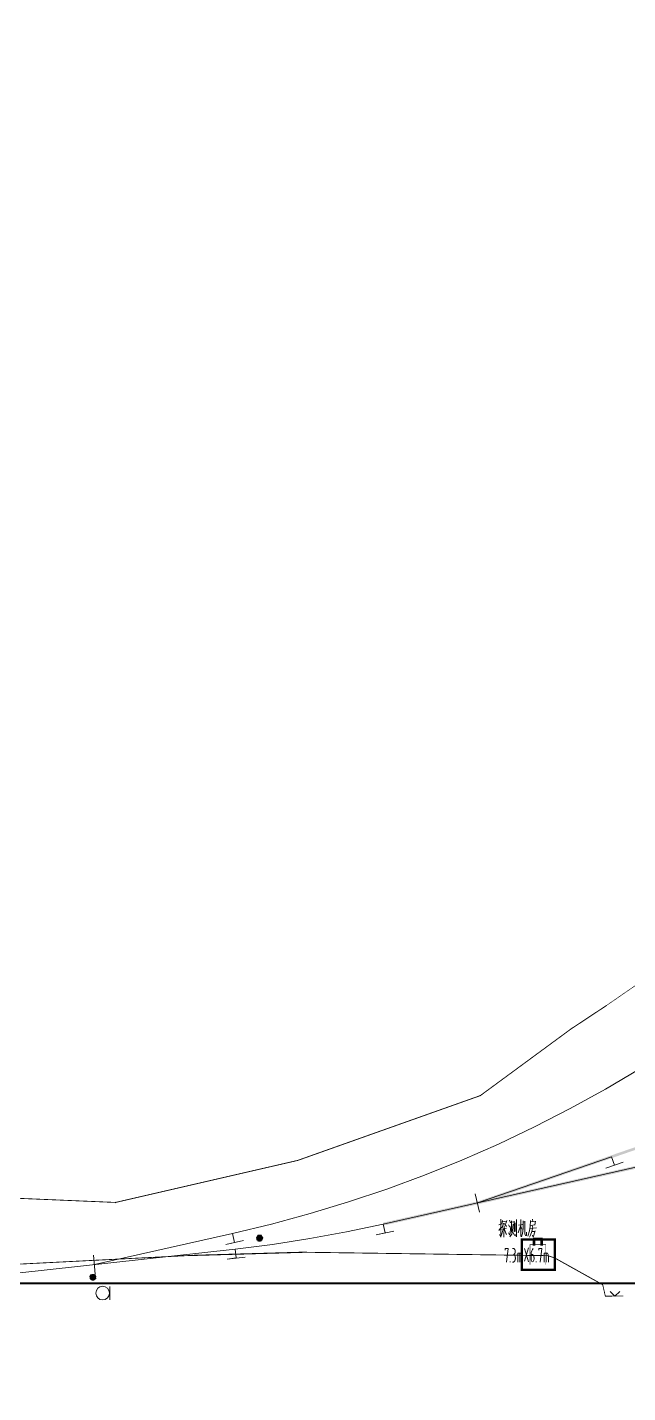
# Model space of a CAD drawing. Header units: millimetres. Extents: x 2315 to 4619, y 1334 to 1897.
# Drawn here: x 3097 to 3229.7, y 1439.2 to 1740.8 of the extents above; entities that cross this region are included whole.
import ezdxf

# ---------------------------------------------------------------- set-up
doc = ezdxf.new("R2010")
doc.units = ezdxf.units.MM
for name, color, linetype, true_color in [('PDF_0-新增征地', 7, 'Continuous', 0x00a5dd), ('PDF_P-地面', 9, 'Continuous', 0x808080), ('PDF_房建专业布置图', 9, 'Continuous', 0x808080), ('PDF_改建涵洞', 9, 'Continuous', 0x808080), ('PDF_转运站初步方案', 7, 'Continuous', 0x00b85c)]:
    doc.layers.add(name, color=color, linetype=linetype, true_color=true_color)

msp = doc.modelspace()

# ---------------------------------------------------------------- hatches: boundary and pattern name
at = {"layer": 'PDF_转运站初步方案', "true_color": 0x00a5dd, "transparency": 33554559}
h = msp.add_hatch(color=142, dxfattribs=at)
h.paths.add_polyline_path([(3201.92, 1482.62), (3237.86, 1495.03), (3237.68, 1495.58), (3196.64, 1481.44), (3175.62, 1476.71), (3175.74, 1476.1), (3277.81, 1499.06), (3277.68, 1499.67)])
h.paths.add_polyline_path([(3232.42, 1491.67), (3231.93, 1491.67), (3231.87, 1491.61), (3231.81, 1491.61), (3231.69, 1491.49), (3231.63, 1491.49), (3231.45, 1491.12), (3231.45, 1490.69), (3231.51, 1490.57), (3231.81, 1490.27), (3231.87, 1490.27), (3231.93, 1490.2), (3232.42, 1490.2), (3232.48, 1490.27), (3232.54, 1490.27), (3232.73, 1490.45), (3232.79, 1490.57), (3232.85, 1490.57), (3232.85, 1490.69), (3232.91, 1490.69), (3232.91, 1491.12), (3232.73, 1491.49), (3232.67, 1491.49), (3232.54, 1491.61), (3232.48, 1491.61)])
for points in [[(3148.5, 1474.02), (3148.31, 1474.08), (3148.25, 1474.02), (3148.07, 1474.02), (3147.95, 1473.96), (3147.76, 1473.77), (3147.76, 1473.71), (3147.64, 1473.59), (3147.64, 1473.47), (3147.58, 1473.35), (3147.64, 1473.22), (3147.64, 1473.04), (3147.7, 1472.92), (3147.89, 1472.74), (3148.01, 1472.67), (3148.01, 1472.61), (3148.13, 1472.61), (3148.25, 1472.55), (3148.44, 1472.55), (3148.56, 1472.61), (3148.68, 1472.61), (3148.8, 1472.74), (3148.92, 1472.8), (3148.92, 1472.86), (3148.99, 1472.92), (3149.05, 1473.04), (3149.05, 1473.1), (3149.11, 1473.16), (3149.11, 1473.53), (3149.05, 1473.59), (3149.05, 1473.65), (3148.99, 1473.71), (3148.99, 1473.77), (3148.86, 1473.84), (3148.74, 1473.96), (3148.62, 1474.02)], [(3111.79, 1465.41), (3111.24, 1465.41), (3111.18, 1465.34), (3111.12, 1465.34), (3110.87, 1465.1), (3110.75, 1464.86), (3110.75, 1464.55), (3110.93, 1464.18), (3111.12, 1464), (3111.18, 1464), (3111.3, 1463.94), (3111.73, 1463.94), (3111.97, 1464.06), (3111.97, 1464.12), (3112.03, 1464.18), (3112.09, 1464.18), (3112.22, 1464.43), (3112.22, 1464.67), (3112.28, 1464.73), (3112.03, 1465.22), (3111.91, 1465.28), (3111.91, 1465.34), (3111.79, 1465.34)]]:
    msp.add_hatch(color=142, dxfattribs=at).paths.add_polyline_path(points)

# ---------------------------------------------------------------- linework, layer by layer
at = {"layer": 'PDF_0-新增征地', "lineweight": 0}
for points in [[(3599.21, 1894.5, 0.215, 0.215, 0), (3559.02, 1852.08, 0.218, 0.218, 0), (3539.02, 1830.37, 0.173, 0.173, 0), (3523.17, 1814.73, 0.172, 0.172, 0), (3459.03, 1760, 0.215, 0.215, 0), (3439, 1739.14, 0.165, 0.165, 0), (3419.03, 1729.18, 0.218, 0.218, 0), (3379.02, 1709.64, 0.191, 0.191, 0), (3359.01, 1699.38, 0.192, 0.192, 0), (3318.64, 1680.26, 0.197, 0.197, 0), (3277.29, 1656.65, 0.244, 0.244, 0), (3277.99, 1569.27, 0.155, 0.155, 0), (3257.68, 1547.25, 0.135, 0.135, 0), (3225.06, 1524.72, 0.22, 0.22, 0), (3217.15, 1519.49, 0.207, 0.207, 0), (3197.15, 1504.8, 0.193, 0.193, 0), (3156.77, 1490.48, 0.193, 0.193, 0), (3136.62, 1485.84, 0.193, 0.193, 0), (3116.52, 1481.2, 0, 0, 0)], [(3116.49, 1481.2, 0.183, 0.183, 0), (3054.55, 1483.82, 0.195, 0.195, 0)], [(3086.87, 1467.15, 0.183, 0.183, 0), (3132.68, 1469.47, 0.244, 0.244, 0), (3158.15, 1470.2, 0.196, 0.196, 0), (3212.02, 1469.44, 0.186, 0.186, 0), (3213.52, 1468.98, 0.204, 0.204, 0), (3224.21, 1463.02, 0.178, 0.178, 0), (3224.79, 1460.49, 0.183, 0.183, 0), (3228.79, 1460.55, 0, 0, 0), (3229.09, 1463.12, 0, 0, 0), (3230.62, 1463.36, 0, 0, 0), (3239.23, 1470.99, 0, 0, 0), (3272.61, 1471.24, 0.183, 0.183, 0), (3304.32, 1471.79, 0.244, 0.244, 0), (3327.4, 1472.43, 0.186, 0.186, 0), (3393.04, 1475.58, 0.183, 0.183, 0), (3422.87, 1477.59, 0.244, 0.244, 0), (3462.94, 1480.43, 0.231, 0.231, 0)]]:
    msp.add_lwpolyline(points, format="xyseb", dxfattribs=at)
for points in [[(3197.24, 1504.74), (3197.06, 1504.86)], [(3116.55, 1481.29), (3116.43, 1481.1)]]:
    msp.add_lwpolyline(points, dxfattribs=at)
at = {"layer": 'PDF_0-新增征地', "lineweight": 25}
msp.add_lwpolyline([(3116.49, 1481.23), (3116.49, 1481.23)], dxfattribs=at)
at = {"layer": 'PDF_P-地面', "lineweight": 25}
for points in [[(3210.92, 1471.7), (3210.92, 1473.22), (3208.85, 1473.22), (3208.85, 1471.7)], [(3210.62, 1471.7), (3210.62, 1472.92), (3209.15, 1472.92), (3209.15, 1471.7)]]:
    msp.add_lwpolyline(points, dxfattribs=at)
at = {"layer": 'PDF_房建专业布置图', "lineweight": 0}
msp.add_lwpolyline([(3211.62, 1471.88, 0.0611, 0.0611, 0), (3211.62, 1467.45, 0.0611, 0.0611, 0), (3208.11, 1467.45, 0.122, 0.122, 0), (3208.11, 1471.88, 0.122, 0.122, 0)], format="xyseb", close=True, dxfattribs=at)
at = {"layer": 'PDF_改建涵洞', "lineweight": 25}
msp.add_lwpolyline([(3225.83, 1461.56), (3226.86, 1460.52), (3227.96, 1461.56)], dxfattribs=at)
at = {"layer": 'PDF_转运站初步方案', "color": 142, "lineweight": 18, "true_color": 0x00a5dd}
for points in [[(3327.28, 1578.22), (3330.58, 1580.48), (3328.93, 1579.32), (3330.09, 1577.67), (3247.33, 1520.38), (3239.94, 1515.43), (3232.42, 1510.73), (3224.79, 1506.21), (3217.03, 1501.93), (3209.15, 1497.9), (3201.15, 1494.11), (3193.03, 1490.57), (3184.78, 1487.21), (3176.47, 1484.16), (3168.04, 1481.35), (3159.55, 1478.72), (3151, 1476.4), (3142.39, 1474.32), (3111.85, 1467.48)], [(3196.51, 1481.1), (3226.13, 1491.3), (3226.8, 1489.41), (3224.91, 1488.74), (3228.7, 1490.08)], [(3196.02, 1483.12), (3197, 1479.03)], [(3175.68, 1476.4), (3176.11, 1474.45), (3174.15, 1474.02), (3178.06, 1474.87)], [(3111.6, 1469.56), (3112.03, 1465.34)], [(3142.94, 1470.9), (3143.18, 1468.95), (3141.17, 1468.7), (3145.2, 1469.13)]]:
    msp.add_lwpolyline(points, dxfattribs=at)
at = {"layer": 'PDF_转运站初步方案', "color": 142, "lineweight": 5, "true_color": 0x00a5dd}
for points in [[(3265.53, 1496.62), (3175.68, 1476.4), (3167.55, 1474.69), (3159.43, 1473.22), (3151.18, 1471.94), (3142.94, 1470.9), (3074.47, 1463.33)], [(3201.82, 1476.46), (3201.21, 1476.22)], [(3201.21, 1475), (3201.82, 1475.79)], [(3201.39, 1474.14), (3201.7, 1473.53), (3201.7, 1477.5)], [(3201.76, 1473.84), (3202.31, 1475.42)], [(3201.88, 1475.3), (3202.92, 1475.48)], [(3201.94, 1476.4), (3202.07, 1477.19)], [(3202.25, 1476.64), (3202, 1475.61)], [(3202.92, 1477.07), (3202.07, 1476.89)], [(3202.37, 1473.53), (3202.43, 1476.03)], [(3202.43, 1475.42), (3202.86, 1474.2), (3203.04, 1474.2)], [(3202.92, 1475.91), (3202.49, 1476.58)], [(3202.98, 1477.19), (3202.8, 1476.52)], [(3203.41, 1476.22), (3203.71, 1475.73)], [(3203.9, 1475.91), (3203.65, 1473.96), (3203.41, 1474.51)], [(3203.59, 1477.32), (3203.84, 1476.71)], [(3204.39, 1476.4), (3204.26, 1475), (3204.14, 1474.2), (3203.71, 1473.59)], [(3204.08, 1474.63), (3204.08, 1477.13)], [(3204.08, 1476.83), (3204.63, 1476.89)], [(3204.63, 1477.07), (3204.63, 1474.69)], [(3205.18, 1477.44), (3205.18, 1473.59), (3204.88, 1474.14)], [(3204.88, 1474.81), (3204.88, 1476.71)], [(3205.55, 1474.51), (3206.1, 1476.16)], [(3206.46, 1476.34), (3205.61, 1476.16)], [(3206.1, 1473.71), (3206.1, 1477.44)], [(3206.4, 1475.3), (3206.1, 1475.91)], [(3206.22, 1473.59), (3206.46, 1474.32), (3206.59, 1475.42), (3206.59, 1477.13)], [(3207.01, 1476.89), (3206.59, 1476.83)], [(3207.38, 1474.63), (3207.38, 1473.9), (3207.14, 1473.9), (3207.01, 1474.26), (3207.01, 1477.07)], [(3208.23, 1477.19), (3208.17, 1475.85), (3208.05, 1474.93), (3207.68, 1473.77)], [(3208.17, 1476.1), (3209.27, 1476.22)], [(3208.17, 1475.42), (3209.58, 1475.61)], [(3208.23, 1476.89), (3209.27, 1477.01)], [(3208.72, 1475.42), (3208.54, 1474.75), (3209.21, 1474.81)], [(3208.6, 1476.1), (3208.78, 1475.55)], [(3208.66, 1477.5), (3208.78, 1476.95)], [(3209.33, 1477.07), (3209.21, 1476.22)], [(3204.69, 1473.9), (3204.39, 1474.57)], [(3208.54, 1474.75), (3208.23, 1473.96), (3207.99, 1473.53)], [(3209.27, 1474.93), (3208.85, 1473.53), (3208.66, 1473.96)], [(3202.92, 1468.03), (3203.29, 1471.03), (3202.62, 1471.03), (3202.62, 1470.66)], [(3204.26, 1471.03), (3204.57, 1471.03)], [(3204.57, 1469.68), (3204.45, 1469.68)], [(3204.94, 1469.01), (3204.94, 1468.7)], [(3205.42, 1468.03), (3205.42, 1469.99), (3206.16, 1469.99)], [(3205.91, 1468.03), (3205.91, 1469.99)], [(3206.4, 1469.44), (3206.4, 1468.03)], [(3206.89, 1468.22), (3207.81, 1471.15)], [(3206.89, 1471.03), (3207.81, 1468.09)], [(3208.72, 1469.68), (3208.36, 1469.68), (3208.36, 1468.7)], [(3209.03, 1468.7), (3209.03, 1469.01)], [(3210.37, 1468.03), (3210.74, 1471.03), (3210.07, 1471.03), (3210.07, 1470.66)], [(3211.23, 1468.03), (3211.23, 1469.99), (3211.9, 1469.99)], [(3211.72, 1468.03), (3211.72, 1469.99)], [(3212.2, 1469.44), (3212.2, 1468.03)], [(3203.78, 1468.03), (3203.78, 1468.15)], [(3204.57, 1468.03), (3204.26, 1468.03)], [(3209.52, 1468.03), (3209.52, 1468.15)], [(3115.21, 1462.66), (3115.21, 1459.66)]]:
    msp.add_lwpolyline(points, dxfattribs=at)
at = {"layer": 'PDF_转运站初步方案', "color": 142, "lineweight": 18, "true_color": 0x00a5dd}
msp.add_lwpolyline([(3144.77, 1472.8), (3140.86, 1471.94), (3142.82, 1472.37), (3142.39, 1474.32), (3142.82, 1472.37), (3140.86, 1471.94)], close=True, dxfattribs=at)
at = {"layer": 'PDF_转运站初步方案', "color": 142, "lineweight": 0, "true_color": 0x00a5dd}
for points in [[(3149.11, 1473.35), (3147.58, 1473.35), (3149.11, 1473.35)], [(3148.99, 1472.92), (3147.7, 1472.92), (3148.99, 1472.92)], [(3148.86, 1473.84), (3147.83, 1473.84), (3148.86, 1473.84)], [(3148.8, 1472.74), (3147.89, 1472.74), (3148.8, 1472.74)], [(3148.74, 1473.96), (3147.95, 1473.96), (3148.74, 1473.96)], [(3148.56, 1472.61), (3148.13, 1472.61), (3148.56, 1472.61)], [(3112.22, 1464.86), (3110.75, 1464.86), (3112.22, 1464.86)], [(3112.15, 1464.98), (3110.81, 1464.98), (3112.15, 1464.98)], [(3112.22, 1464.43), (3110.81, 1464.43), (3112.22, 1464.43)], [(3112.09, 1465.1), (3110.87, 1465.1), (3112.09, 1465.1)], [(3112.15, 1464.31), (3110.87, 1464.31), (3112.15, 1464.31)], [(3112.03, 1465.22), (3110.99, 1465.22), (3112.03, 1465.22)]]:
    msp.add_lwpolyline(points, dxfattribs=at)
msp.add_lwpolyline([(3206.34, 1466.32, 0.489, 0.489, 0), (3213.61, 1466.32, 0.489, 0.489, 0), (3213.61, 1473.01, 0.55, 0.55, 0), (3206.34, 1473.01, 0.489, 0.489, 0)], format="xyseb", close=True, dxfattribs=at)
msp.add_lwpolyline([(3314.03, 1463.33, 0.489, 0.489, 0), (3074.47, 1463.33, 0.489, 0.489, 0), (2841.5, 1463.33, 0.489, 0.489, 0), (2829.35, 1463.21, 0.488, 0.488, 0), (2817.25, 1462.84, 0.552, 0.552, 0), (2805.13, 1462.2, 0.553, 0.553, 0), (2793.04, 1461.34, 0.553, 0.553, 0), (2780.94, 1460.24, 0.553, 0.553, 0), (2768.91, 1458.9, 0.553, 0.553, 0), (2756.88, 1457.31, 0.553, 0.553, 0), (2744.9, 1455.48, 0.502, 0.502, 0), (2732.96, 1453.43, 0.503, 0.503, 0), (2721.05, 1451.11, 0.503, 0.503, 0), (2709.2, 1448.55, 0.504, 0.504, 0), (2697.41, 1445.74, 0.445, 0.445, 0), (2685.69, 1442.71, 0.52, 0.52, 0), (2673.99, 1439.45, 0, 0, 0)], format="xyseb", dxfattribs=at)
at = {"layer": 'PDF_转运站初步方案', "color": 142, "lineweight": 5, "true_color": 0x00a5dd}
msp.add_circle((3113.65, 1461.17), 1.5, dxfattribs=at)
for points in [[(3204.88, 1470.38), (3204.88, 1470.74), (3204.72, 1471.03), (3204.54, 1471.03)], [(3204.54, 1469.74), (3204.72, 1469.74), (3204.88, 1470.03), (3204.88, 1470.38)], [(3204.88, 1469.04), (3204.88, 1469.39), (3204.72, 1469.68), (3204.54, 1469.68)], [(3206.4, 1469.47), (3206.4, 1469.79), (3206.28, 1470.05), (3206.13, 1470.05)], [(3208.86, 1471), (3208.57, 1470.8), (3208.38, 1470.28), (3208.36, 1469.68)], [(3208.89, 1469.51), (3208.83, 1469.64), (3208.74, 1469.7), (3208.66, 1469.68)], [(3208.97, 1469.02), (3208.98, 1469.2), (3208.95, 1469.38), (3208.89, 1469.51)], [(3212.14, 1469.47), (3212.14, 1469.79), (3212.02, 1470.05), (3211.87, 1470.05)], [(3204.54, 1468.09), (3204.72, 1468.09), (3204.88, 1468.38), (3204.88, 1468.73)], [(3208.36, 1468.73), (3208.36, 1468.38), (3208.51, 1468.09), (3208.69, 1468.09)], [(3208.69, 1468.09), (3208.88, 1468.09), (3209.03, 1468.38), (3209.03, 1468.73)]]:
    msp.add_open_spline(points, degree=3, dxfattribs=at)

doc.saveas('drawing.dxf')
